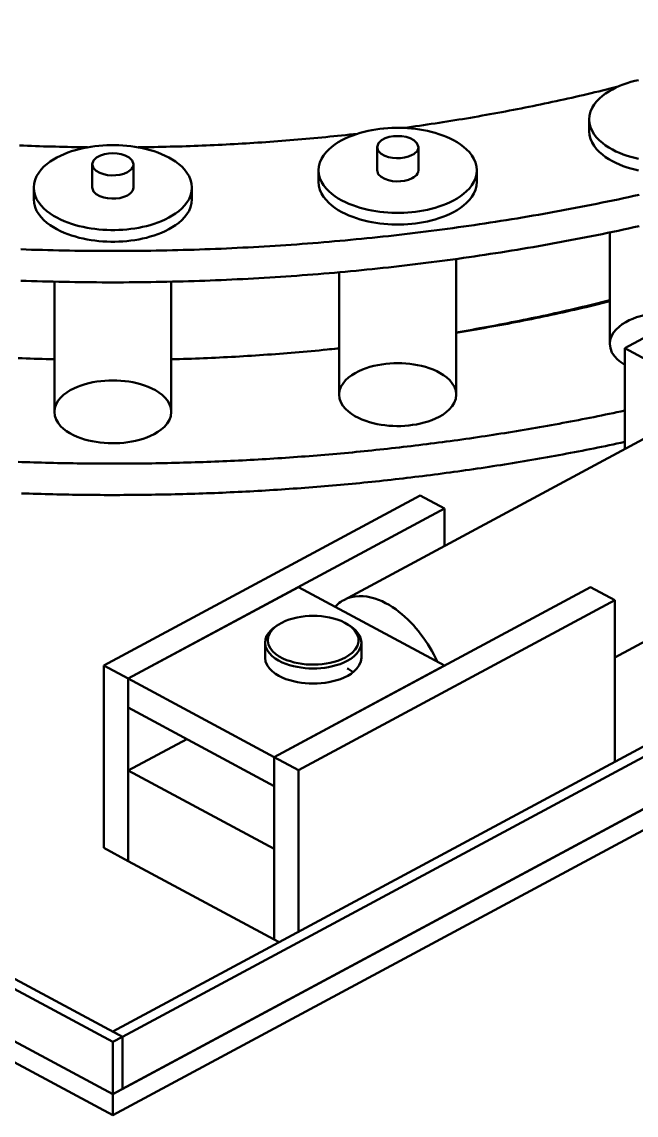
# Model space of a CAD drawing. Header units: millimetres. Extents: x 0 to 841, y 0 to 594.
# Drawn here: x 556.22 to 574.96, y 141.08 to 174.4 of the extents above; entities that cross this region are included whole.
import ezdxf

# ---------------------------------------------------------------- set-up
doc = ezdxf.new("R2010")
doc.units = ezdxf.units.MM
doc.layers.add('VIS', color=7, linetype='CONTINUOUS', lineweight=50)

msp = doc.modelspace()

# ---------------------------------------------------------------- linework, layer by layer
at = {"layer": 'VIS'}
for points in [[(483.297, 184.275), (559.297, 143.471)], [(483, 184.116), (559, 143.312)], [(559, 143.631), (634.406, 184.116)], [(559.297, 143.471), (634.703, 183.957)], [(483, 182.522), (559, 141.718)], [(483, 182.522), (559, 141.718)], [(559, 141.718), (635, 182.522)], [(559.297, 141.878), (634.703, 182.363)], [(483, 181.885), (559, 141.081)], [(559, 141.081), (635, 181.885)], [(575.035, 172.629), (574.917, 172.601), (574.8, 172.569), (574.683, 172.534), (574.568, 172.493), (574.455, 172.449), (574.344, 172.399), (574.236, 172.344), (574.13, 172.284), (574.028, 172.218), (573.931, 172.145), (573.839, 172.065), (573.755, 171.977), (573.68, 171.881), (573.617, 171.777), (573.568, 171.666), (573.538, 171.548), (573.527, 171.427)], [(567.872, 171.169), (567.992, 171.186), (568.112, 171.202), (568.232, 171.219), (568.352, 171.236), (568.471, 171.254), (568.591, 171.271), (568.711, 171.289), (568.831, 171.307), (568.95, 171.326), (569.07, 171.344), (569.19, 171.363), (569.309, 171.382), (569.429, 171.401), (569.549, 171.421), (569.668, 171.44), (569.787, 171.46), (569.907, 171.481), (570.026, 171.501), (570.146, 171.522), (570.265, 171.543), (570.384, 171.564), (570.503, 171.585), (570.623, 171.607), (570.742, 171.629), (570.861, 171.651), (570.98, 171.673), (571.099, 171.696), (571.218, 171.718), (571.337, 171.742), (571.455, 171.765), (571.574, 171.788), (571.693, 171.812), (571.812, 171.836), (571.93, 171.861), (572.049, 171.885), (572.167, 171.91), (572.286, 171.935), (572.404, 171.96), (572.523, 171.986), (572.641, 172.012), (572.759, 172.038), (572.878, 172.064), (572.996, 172.091), (573.114, 172.117), (573.232, 172.144), (573.35, 172.172), (573.468, 172.199), (573.586, 172.227), (573.704, 172.255), (573.821, 172.283), (573.939, 172.312), (574.057, 172.341), (574.174, 172.37), (574.292, 172.399), (574.409, 172.429)], [(567.872, 171.169), (567.992, 171.186), (568.112, 171.202), (568.232, 171.219), (568.352, 171.236), (568.471, 171.254), (568.591, 171.271), (568.711, 171.289), (568.831, 171.307), (568.95, 171.326), (569.07, 171.344), (569.19, 171.363), (569.309, 171.382), (569.429, 171.401), (569.549, 171.421), (569.668, 171.44), (569.787, 171.46), (569.907, 171.481), (570.026, 171.501), (570.146, 171.522), (570.265, 171.543), (570.384, 171.564), (570.503, 171.585), (570.623, 171.607), (570.742, 171.629), (570.861, 171.651), (570.98, 171.673), (571.099, 171.696), (571.218, 171.718), (571.337, 171.742), (571.455, 171.765), (571.574, 171.788), (571.693, 171.812), (571.812, 171.836), (571.93, 171.861), (572.049, 171.885), (572.167, 171.91), (572.286, 171.935), (572.404, 171.96), (572.523, 171.986), (572.641, 172.012), (572.759, 172.038), (572.878, 172.064), (572.996, 172.091), (573.114, 172.117), (573.232, 172.144), (573.35, 172.172), (573.468, 172.199), (573.586, 172.227), (573.704, 172.255), (573.821, 172.283), (573.939, 172.312), (574.057, 172.341), (574.174, 172.37), (574.292, 172.399), (574.409, 172.429)], [(573.527, 171.427), (573.538, 171.306), (573.568, 171.189), (573.617, 171.077), (573.68, 170.973), (573.755, 170.877), (573.839, 170.79), (573.931, 170.71), (574.028, 170.637), (574.13, 170.57), (574.236, 170.51), (574.345, 170.455), (574.456, 170.406), (574.569, 170.361), (574.684, 170.321), (574.8, 170.285), (574.918, 170.253), (575.036, 170.226)], [(573.527, 171.427), (573.527, 171.073)], [(559.772, 170.579), (559.894, 170.581), (560.016, 170.583), (560.138, 170.585), (560.259, 170.587), (560.381, 170.589), (560.503, 170.592), (560.625, 170.595), (560.747, 170.598), (560.869, 170.601), (560.991, 170.604), (561.113, 170.608), (561.235, 170.612), (561.357, 170.616), (561.478, 170.621), (561.6, 170.625), (561.722, 170.63), (561.844, 170.635), (561.966, 170.64), (562.088, 170.646), (562.209, 170.652), (562.331, 170.658), (562.453, 170.664), (562.575, 170.67), (562.697, 170.677), (562.818, 170.684), (562.94, 170.691), (563.062, 170.698), (563.183, 170.705), (563.305, 170.713), (563.427, 170.721), (563.548, 170.729), (563.67, 170.738), (563.792, 170.746), (563.913, 170.755), (564.035, 170.764), (564.157, 170.774), (564.278, 170.783), (564.4, 170.793), (564.521, 170.803), (564.643, 170.813), (564.764, 170.824), (564.886, 170.834), (565.007, 170.845), (565.129, 170.856), (565.25, 170.868), (565.371, 170.879), (565.493, 170.891), (565.614, 170.903), (565.736, 170.915), (565.857, 170.928), (565.978, 170.94), (566.099, 170.953), (566.221, 170.967), (566.342, 170.98), (566.463, 170.994)], [(559.772, 170.579), (559.894, 170.581), (560.016, 170.583), (560.138, 170.585), (560.259, 170.587), (560.381, 170.589), (560.503, 170.592), (560.625, 170.595), (560.747, 170.598), (560.869, 170.601), (560.991, 170.604), (561.113, 170.608), (561.235, 170.612), (561.357, 170.616), (561.478, 170.621), (561.6, 170.625), (561.722, 170.63), (561.844, 170.635), (561.966, 170.64), (562.088, 170.646), (562.209, 170.652), (562.331, 170.658), (562.453, 170.664), (562.575, 170.67), (562.697, 170.677), (562.818, 170.684), (562.94, 170.691), (563.062, 170.698), (563.183, 170.705), (563.305, 170.713), (563.427, 170.721), (563.548, 170.729), (563.67, 170.738), (563.792, 170.746), (563.913, 170.755), (564.035, 170.764), (564.157, 170.774), (564.278, 170.783), (564.4, 170.793), (564.521, 170.803), (564.643, 170.813), (564.764, 170.824), (564.886, 170.834), (565.007, 170.845), (565.129, 170.856), (565.25, 170.868), (565.371, 170.879), (565.493, 170.891), (565.614, 170.903), (565.736, 170.915), (565.857, 170.928), (565.978, 170.94), (566.099, 170.953), (566.221, 170.967), (566.342, 170.98), (566.463, 170.994)], [(570.103, 169.877), (570.092, 169.998), (570.061, 170.115), (570.013, 170.227), (569.95, 170.331), (569.875, 170.427), (569.79, 170.514), (569.699, 170.594), (569.602, 170.667), (569.5, 170.734), (569.394, 170.794), (569.285, 170.849), (569.174, 170.898), (569.061, 170.943), (568.946, 170.983), (568.83, 171.019), (568.713, 171.051), (568.594, 171.078), (568.475, 171.102), (568.355, 171.123), (568.235, 171.139), (568.114, 171.153), (567.992, 171.163), (567.871, 171.169), (567.749, 171.173), (567.628, 171.173), (567.506, 171.169), (567.385, 171.163), (567.263, 171.153), (567.142, 171.139), (567.022, 171.123), (566.902, 171.102), (566.783, 171.078), (566.664, 171.051), (566.547, 171.019), (566.431, 170.983), (566.316, 170.943), (566.203, 170.898), (566.091, 170.849), (565.983, 170.794), (565.877, 170.734), (565.775, 170.667), (565.678, 170.594), (565.586, 170.514), (565.502, 170.427), (565.427, 170.331), (565.364, 170.227), (565.316, 170.115), (565.285, 169.998), (565.274, 169.877)], [(573.527, 171.073), (573.538, 170.952), (573.568, 170.834), (573.617, 170.723), (573.68, 170.619), (573.755, 170.523), (573.839, 170.435), (573.931, 170.355), (574.028, 170.282), (574.13, 170.216), (574.236, 170.156), (574.345, 170.101), (574.456, 170.051), (574.569, 170.007), (574.684, 169.967), (574.8, 169.931), (574.918, 169.899), (575.036, 169.871)], [(556.156, 170.635), (556.278, 170.63), (556.4, 170.625), (556.522, 170.621), (556.643, 170.616), (556.765, 170.612), (556.887, 170.608), (557.009, 170.604), (557.131, 170.601), (557.253, 170.598), (557.375, 170.595), (557.497, 170.592), (557.619, 170.589), (557.741, 170.587), (557.862, 170.585), (557.984, 170.583), (558.106, 170.581), (558.228, 170.579)], [(556.156, 170.635), (556.278, 170.63), (556.4, 170.625), (556.522, 170.621), (556.643, 170.616), (556.765, 170.612), (556.887, 170.608), (557.009, 170.604), (557.131, 170.601), (557.253, 170.598), (557.375, 170.595), (557.497, 170.592), (557.619, 170.589), (557.741, 170.587), (557.862, 170.585), (557.984, 170.583), (558.106, 170.581), (558.228, 170.579)], [(561.414, 169.351), (561.404, 169.472), (561.373, 169.59), (561.324, 169.701), (561.261, 169.805), (561.186, 169.901), (561.102, 169.989), (561.01, 170.069), (560.913, 170.142), (560.811, 170.208), (560.706, 170.268), (560.597, 170.323), (560.486, 170.373), (560.373, 170.417), (560.258, 170.457), (560.142, 170.493), (560.024, 170.525), (559.906, 170.553), (559.786, 170.577), (559.667, 170.597), (559.546, 170.614), (559.425, 170.627), (559.304, 170.637), (559.182, 170.644), (559.061, 170.647), (558.939, 170.647), (558.818, 170.644), (558.696, 170.637), (558.575, 170.627), (558.454, 170.614), (558.333, 170.597), (558.214, 170.577), (558.094, 170.553), (557.976, 170.525), (557.858, 170.493), (557.742, 170.457), (557.627, 170.417), (557.514, 170.373), (557.403, 170.323), (557.294, 170.268), (557.189, 170.208), (557.087, 170.142), (556.99, 170.069), (556.898, 169.989), (556.814, 169.901), (556.739, 169.805), (556.676, 169.701), (556.627, 169.59), (556.596, 169.472), (556.586, 169.351)], [(568.318, 170.585), (568.277, 170.706), (568.183, 170.794), (568.069, 170.855), (567.945, 170.894), (567.818, 170.916), (567.688, 170.923), (567.559, 170.916), (567.432, 170.894), (567.308, 170.855), (567.194, 170.794), (567.1, 170.706), (567.059, 170.585)], [(559.63, 170.06), (559.588, 170.18), (559.495, 170.269), (559.38, 170.329), (559.257, 170.368), (559.129, 170.391), (559, 170.398), (558.871, 170.391), (558.743, 170.368), (558.62, 170.329), (558.505, 170.269), (558.412, 170.18), (558.37, 170.06)], [(567.059, 170.585), (567.097, 170.469), (567.184, 170.383), (567.292, 170.322), (567.409, 170.282), (567.53, 170.258), (567.654, 170.248), (567.778, 170.251), (567.9, 170.267), (568.02, 170.298), (568.134, 170.346)], [(567.059, 170.585), (567.059, 169.877)], [(568.134, 170.346), (568.179, 170.373), (568.221, 170.405), (568.259, 170.442), (568.29, 170.485), (568.311, 170.533), (568.318, 170.585)], [(568.318, 170.585), (568.318, 169.877)], [(558.37, 170.06), (558.408, 169.944), (558.496, 169.857), (558.604, 169.797), (558.721, 169.757), (558.842, 169.732), (558.965, 169.722), (559.089, 169.725), (559.212, 169.741), (559.332, 169.772), (559.445, 169.821)], [(558.37, 170.06), (558.37, 169.351)], [(559.445, 169.821), (559.491, 169.848), (559.533, 169.879), (559.57, 169.916), (559.601, 169.959), (559.622, 170.008), (559.63, 170.06)], [(559.63, 170.06), (559.63, 169.351)], [(565.274, 169.877), (565.285, 169.756), (565.316, 169.638), (565.364, 169.527), (565.427, 169.423), (565.502, 169.327), (565.587, 169.239), (565.678, 169.159), (565.776, 169.086), (565.877, 169.02), (565.983, 168.959), (566.092, 168.905), (566.203, 168.855), (566.316, 168.81), (566.431, 168.77), (566.547, 168.735), (566.665, 168.703), (566.783, 168.675), (566.903, 168.651), (567.023, 168.631), (567.143, 168.614), (567.264, 168.601), (567.385, 168.591), (567.507, 168.584), (567.629, 168.581), (567.75, 168.581), (567.872, 168.584), (567.993, 168.591), (568.115, 168.601), (568.236, 168.614), (568.356, 168.631), (568.476, 168.652), (568.595, 168.676), (568.714, 168.703), (568.831, 168.735), (568.948, 168.771), (569.063, 168.811), (569.176, 168.856), (569.287, 168.906), (569.395, 168.96)], [(565.274, 169.877), (565.274, 169.523)], [(567.059, 169.877), (567.097, 169.761), (567.184, 169.674), (567.292, 169.614), (567.409, 169.574), (567.53, 169.55), (567.654, 169.539), (567.778, 169.542), (567.9, 169.558), (568.02, 169.589), (568.134, 169.638)], [(568.134, 169.638), (568.179, 169.665), (568.221, 169.697), (568.259, 169.734), (568.29, 169.776), (568.311, 169.825), (568.318, 169.877)], [(569.395, 168.96), (569.501, 169.021), (569.603, 169.087), (569.7, 169.16), (569.791, 169.24), (569.875, 169.328), (569.95, 169.423), (570.013, 169.527), (570.061, 169.639), (570.092, 169.756), (570.103, 169.877)], [(570.103, 169.877), (570.103, 169.523)], [(556.586, 169.351), (556.596, 169.23), (556.627, 169.113), (556.676, 169.001), (556.739, 168.897), (556.814, 168.801), (556.898, 168.714), (556.99, 168.634), (557.087, 168.561), (557.189, 168.494), (557.295, 168.434), (557.403, 168.379), (557.515, 168.33), (557.628, 168.285), (557.743, 168.245), (557.859, 168.209), (557.976, 168.177), (558.095, 168.15), (558.214, 168.126), (558.334, 168.105), (558.455, 168.089), (558.576, 168.075), (558.697, 168.065), (558.818, 168.059), (558.94, 168.056), (559.062, 168.056), (559.183, 168.059), (559.305, 168.065), (559.426, 168.075), (559.547, 168.089), (559.668, 168.106), (559.788, 168.126), (559.907, 168.15), (560.025, 168.178), (560.143, 168.21), (560.259, 168.245), (560.374, 168.286), (560.487, 168.33), (560.598, 168.38), (560.707, 168.435)], [(556.586, 169.351), (556.586, 168.997)], [(558.37, 169.351), (558.408, 169.235), (558.496, 169.149), (558.604, 169.088), (558.721, 169.048), (558.842, 169.024), (558.965, 169.014), (559.089, 169.017), (559.212, 169.033), (559.332, 169.064), (559.445, 169.112)], [(559.445, 169.112), (559.491, 169.139), (559.533, 169.171), (559.57, 169.208), (559.601, 169.251), (559.622, 169.299), (559.63, 169.351)], [(560.707, 168.435), (560.812, 168.495), (560.914, 168.561), (561.011, 168.634), (561.103, 168.714), (561.187, 168.802), (561.262, 168.898), (561.325, 169.002), (561.373, 169.113), (561.404, 169.23), (561.414, 169.351)], [(561.414, 169.351), (561.414, 168.997)], [(565.274, 169.523), (565.285, 169.402), (565.316, 169.284), (565.364, 169.172), (565.427, 169.069), (565.502, 168.973), (565.587, 168.885), (565.678, 168.805), (565.776, 168.732), (565.877, 168.666), (565.983, 168.605), (566.092, 168.55), (566.203, 168.501), (566.316, 168.456), (566.431, 168.416), (566.547, 168.38), (566.665, 168.349), (566.783, 168.321), (566.903, 168.297), (567.023, 168.277), (567.143, 168.26), (567.264, 168.247), (567.385, 168.237), (567.507, 168.23), (567.629, 168.227), (567.75, 168.227), (567.872, 168.23), (567.993, 168.237), (568.115, 168.247), (568.236, 168.26), (568.356, 168.277), (568.476, 168.297), (568.595, 168.321), (568.714, 168.349), (568.831, 168.381), (568.948, 168.417), (569.063, 168.457), (569.176, 168.502), (569.287, 168.551), (569.395, 168.606)], [(569.395, 168.606), (569.501, 168.666), (569.603, 168.733), (569.7, 168.806), (569.791, 168.886), (569.875, 168.974), (569.95, 169.069), (570.013, 169.173), (570.061, 169.284), (570.092, 169.402), (570.103, 169.523)], [(556.194, 167.47), (556.359, 167.464), (556.524, 167.458), (556.689, 167.453), (556.854, 167.449), (557.019, 167.444), (557.184, 167.44), (557.349, 167.437), (557.514, 167.433), (557.68, 167.43), (557.845, 167.428), (558.01, 167.425), (558.175, 167.423), (558.34, 167.422), (558.505, 167.421), (558.67, 167.42), (558.835, 167.419), (559, 167.419), (559.165, 167.419), (559.33, 167.42), (559.495, 167.421), (559.66, 167.422), (559.826, 167.423), (559.991, 167.425), (560.156, 167.428), (560.321, 167.43), (560.486, 167.433), (560.651, 167.437), (560.816, 167.44), (560.981, 167.444), (561.146, 167.449), (561.311, 167.453), (561.476, 167.458), (561.641, 167.464), (561.806, 167.47), (561.971, 167.476), (562.136, 167.482), (562.301, 167.489), (562.466, 167.496), (562.631, 167.504), (562.795, 167.511), (562.96, 167.52), (563.125, 167.528), (563.29, 167.537), (563.455, 167.546), (563.62, 167.556), (563.784, 167.566), (563.949, 167.576), (564.114, 167.587), (564.279, 167.598), (564.443, 167.609), (564.608, 167.621), (564.773, 167.633), (564.937, 167.646), (565.102, 167.658), (565.266, 167.672), (565.431, 167.685), (565.595, 167.699), (565.76, 167.713), (565.924, 167.728), (566.089, 167.743), (566.253, 167.758), (566.417, 167.774), (566.582, 167.79), (566.746, 167.806), (566.91, 167.823), (567.074, 167.84), (567.239, 167.857), (567.403, 167.875), (567.567, 167.893), (567.731, 167.912), (567.895, 167.931), (568.059, 167.95), (568.223, 167.97), (568.387, 167.99), (568.55, 168.01), (568.714, 168.031), (568.878, 168.052), (569.042, 168.073), (569.205, 168.095), (569.369, 168.117), (569.532, 168.14), (569.696, 168.163), (569.859, 168.186), (570.023, 168.21), (570.186, 168.234), (570.349, 168.258), (570.512, 168.283), (570.676, 168.308), (570.839, 168.334), (571.002, 168.36), (571.165, 168.386), (571.328, 168.413), (571.49, 168.44), (571.653, 168.467), (571.816, 168.495), (571.979, 168.523), (572.141, 168.552), (572.304, 168.581), (572.466, 168.61), (572.629, 168.64), (572.791, 168.67), (572.953, 168.7), (573.115, 168.731), (573.277, 168.763), (573.439, 168.794), (573.601, 168.826), (573.763, 168.859), (573.925, 168.892), (574.087, 168.925), (574.248, 168.958), (574.41, 168.992), (574.571, 169.027), (574.733, 169.062), (574.894, 169.097), (575.055, 169.132)], [(556.586, 168.997), (556.596, 168.876), (556.627, 168.758), (556.676, 168.647), (556.739, 168.543), (556.814, 168.447), (556.898, 168.359), (556.99, 168.279), (557.087, 168.206), (557.189, 168.14), (557.295, 168.08), (557.403, 168.025), (557.515, 167.975), (557.628, 167.931), (557.743, 167.891), (557.859, 167.855), (557.976, 167.823), (558.095, 167.795), (558.214, 167.771), (558.334, 167.751), (558.455, 167.734), (558.576, 167.721), (558.697, 167.711), (558.818, 167.705), (558.94, 167.701), (559.062, 167.701), (559.183, 167.705), (559.305, 167.711), (559.426, 167.721), (559.547, 167.735), (559.668, 167.751), (559.788, 167.772), (559.907, 167.796), (560.025, 167.824), (560.143, 167.855), (560.259, 167.891), (560.374, 167.931), (560.487, 167.976), (560.598, 168.026), (560.707, 168.081)], [(560.707, 168.081), (560.812, 168.141), (560.914, 168.207), (561.011, 168.28), (561.103, 168.36), (561.187, 168.448), (561.262, 168.544), (561.325, 168.647), (561.373, 168.759), (561.404, 168.876), (561.414, 168.997)], [(556.194, 166.513), (556.359, 166.507), (556.524, 166.502), (556.689, 166.497), (556.854, 166.492), (557.019, 166.488), (557.184, 166.484), (557.349, 166.48), (557.514, 166.477), (557.68, 166.474), (557.845, 166.471), (558.01, 166.469), (558.175, 166.467), (558.34, 166.466), (558.505, 166.464), (558.67, 166.463), (558.835, 166.463), (559, 166.463), (559.165, 166.463), (559.33, 166.463), (559.495, 166.464), (559.66, 166.466), (559.826, 166.467), (559.991, 166.469), (560.156, 166.471), (560.321, 166.474), (560.486, 166.477), (560.651, 166.48), (560.816, 166.484), (560.981, 166.488), (561.146, 166.492), (561.311, 166.497), (561.476, 166.502), (561.641, 166.507), (561.806, 166.513), (561.971, 166.519), (562.136, 166.526), (562.301, 166.533), (562.466, 166.54), (562.631, 166.547), (562.795, 166.555), (562.96, 166.563), (563.125, 166.572), (563.29, 166.581), (563.455, 166.59), (563.62, 166.6), (563.784, 166.61), (563.949, 166.62), (564.114, 166.631), (564.279, 166.642), (564.443, 166.653), (564.608, 166.665), (564.773, 166.677), (564.937, 166.689), (565.102, 166.702), (565.266, 166.715), (565.431, 166.729), (565.595, 166.743), (565.76, 166.757), (565.924, 166.771), (566.089, 166.786), (566.253, 166.802), (566.417, 166.817), (566.582, 166.833), (566.746, 166.85), (566.91, 166.866), (567.074, 166.884), (567.239, 166.901), (567.403, 166.919), (567.567, 166.937), (567.731, 166.956), (567.895, 166.974), (568.059, 166.994), (568.223, 167.013), (568.387, 167.033), (568.55, 167.054), (568.714, 167.074), (568.878, 167.096), (569.042, 167.117), (569.205, 167.139), (569.369, 167.161), (569.532, 167.184), (569.696, 167.207), (569.859, 167.23), (570.023, 167.254), (570.186, 167.278), (570.349, 167.302), (570.512, 167.327), (570.676, 167.352), (570.839, 167.377), (571.002, 167.403), (571.165, 167.43), (571.328, 167.456), (571.49, 167.483), (571.653, 167.511), (571.816, 167.539), (571.979, 167.567), (572.141, 167.595), (572.304, 167.624), (572.466, 167.654), (572.629, 167.683), (572.791, 167.714), (572.953, 167.744), (573.115, 167.775), (573.277, 167.806), (573.439, 167.838), (573.601, 167.87), (573.763, 167.902), (573.925, 167.935), (574.087, 167.968), (574.248, 168.002), (574.41, 168.036), (574.571, 168.07), (574.733, 168.105), (574.894, 168.14), (575.055, 168.176)], [(574.157, 167.983), (574.157, 164.591)], [(574.612, 164.454), (579.867, 167.275)], [(569.473, 167.175), (569.473, 163.041)], [(565.904, 166.77), (565.904, 163.041)], [(557.216, 166.483), (557.216, 162.515)], [(560.784, 166.483), (560.784, 162.515)], [(569.473, 164.938), (569.594, 164.958), (569.715, 164.978), (569.836, 164.999), (569.957, 165.02), (570.078, 165.041), (570.198, 165.063), (570.319, 165.085), (570.44, 165.107), (570.561, 165.129), (570.681, 165.151), (570.802, 165.174), (570.923, 165.197), (571.043, 165.221), (571.164, 165.244), (571.284, 165.268), (571.404, 165.292), (571.525, 165.316), (571.645, 165.341), (571.765, 165.366), (571.885, 165.391), (572.005, 165.416), (572.125, 165.442), (572.245, 165.467), (572.365, 165.494), (572.485, 165.52), (572.605, 165.547), (572.725, 165.574), (572.844, 165.601), (572.964, 165.628), (573.084, 165.656), (573.203, 165.684), (573.323, 165.712), (573.442, 165.741), (573.561, 165.769), (573.681, 165.798), (573.8, 165.828), (573.919, 165.857), (574.038, 165.887), (574.157, 165.917)], [(569.473, 164.926), (569.594, 164.946), (569.715, 164.966), (569.836, 164.987), (569.957, 165.007), (570.077, 165.028), (570.198, 165.049), (570.319, 165.07), (570.44, 165.092), (570.56, 165.114), (570.681, 165.136), (570.802, 165.158), (570.922, 165.18), (571.043, 165.203), (571.163, 165.226), (571.283, 165.249), (571.404, 165.273), (571.524, 165.297), (571.644, 165.321), (571.765, 165.345), (571.885, 165.369), (572.005, 165.394), (572.125, 165.419), (572.245, 165.444), (572.365, 165.47), (572.485, 165.496), (572.605, 165.522), (572.724, 165.548), (572.844, 165.575), (572.964, 165.601), (573.083, 165.628), (573.203, 165.656), (573.322, 165.683), (573.442, 165.711), (573.561, 165.739), (573.68, 165.768), (573.8, 165.796), (573.919, 165.825), (574.038, 165.854), (574.157, 165.884)], [(574.157, 164.591), (574.171, 164.712), (574.212, 164.827), (574.274, 164.932), (574.352, 165.027), (574.441, 165.11), (574.539, 165.183), (574.642, 165.248), (574.751, 165.305), (574.862, 165.354), (574.977, 165.397), (575.093, 165.434), (575.211, 165.465), (575.331, 165.491), (575.451, 165.512), (575.572, 165.528), (575.694, 165.54), (575.816, 165.547), (575.938, 165.549), (576.061, 165.547), (576.183, 165.54), (576.304, 165.529), (576.425, 165.513), (576.546, 165.492)], [(560.784, 164.117), (560.906, 164.12), (561.029, 164.124), (561.151, 164.127), (561.273, 164.131), (561.395, 164.136), (561.517, 164.14), (561.639, 164.145), (561.761, 164.15), (561.883, 164.155), (562.005, 164.16), (562.127, 164.166), (562.25, 164.172), (562.372, 164.178), (562.494, 164.184), (562.616, 164.19), (562.738, 164.197), (562.86, 164.204), (562.982, 164.211), (563.104, 164.219), (563.226, 164.226), (563.347, 164.234), (563.469, 164.242), (563.591, 164.25), (563.713, 164.259), (563.835, 164.268), (563.957, 164.277), (564.079, 164.286), (564.201, 164.295), (564.322, 164.305), (564.444, 164.315), (564.566, 164.325), (564.688, 164.335), (564.809, 164.346), (564.931, 164.356), (565.053, 164.367), (565.175, 164.379), (565.296, 164.39), (565.418, 164.402), (565.539, 164.414), (565.661, 164.426), (565.783, 164.438), (565.904, 164.451)], [(565.463, 164.406), (565.537, 164.413), (565.61, 164.421), (565.684, 164.428), (565.757, 164.436), (565.831, 164.444), (565.904, 164.452)], [(574.612, 163.952), (574.498, 164.028), (574.393, 164.115), (574.3, 164.215), (574.225, 164.329), (574.175, 164.456), (574.157, 164.591)], [(574.612, 161.38), (574.612, 164.454)], [(574.612, 164.454), (581.885, 160.549)], [(556.117, 164.155), (556.239, 164.15), (556.361, 164.145), (556.483, 164.14), (556.605, 164.136), (556.727, 164.131), (556.849, 164.127), (556.971, 164.124), (557.094, 164.12), (557.216, 164.117)], [(565.904, 163.041), (565.918, 163.162), (565.959, 163.277), (566.021, 163.382), (566.099, 163.477), (566.189, 163.56), (566.287, 163.634), (566.391, 163.698), (566.499, 163.755), (566.611, 163.804), (566.726, 163.847), (566.842, 163.884), (566.961, 163.915), (567.08, 163.941), (567.201, 163.962), (567.322, 163.978), (567.444, 163.99), (567.566, 163.996), (567.688, 163.999), (567.811, 163.996), (567.933, 163.99), (568.055, 163.978), (568.176, 163.962), (568.297, 163.941), (568.416, 163.915), (568.535, 163.884), (568.651, 163.847), (568.766, 163.804), (568.878, 163.755), (568.986, 163.698), (569.09, 163.634), (569.188, 163.56), (569.277, 163.477), (569.355, 163.382), (569.418, 163.277), (569.458, 163.162), (569.473, 163.041)], [(557.216, 162.515), (557.23, 162.636), (557.271, 162.752), (557.333, 162.857), (557.411, 162.951), (557.5, 163.034), (557.598, 163.108), (557.702, 163.173), (557.811, 163.229), (557.922, 163.279), (558.037, 163.322), (558.154, 163.359), (558.272, 163.39), (558.392, 163.416), (558.512, 163.437), (558.634, 163.453), (558.755, 163.464), (558.878, 163.471), (559, 163.473), (559.122, 163.471), (559.245, 163.464), (559.366, 163.453), (559.488, 163.437), (559.608, 163.416), (559.728, 163.39), (559.846, 163.359), (559.963, 163.322), (560.078, 163.279), (560.189, 163.229), (560.298, 163.173), (560.402, 163.108), (560.5, 163.034), (560.589, 162.951), (560.667, 162.857), (560.729, 162.752), (560.77, 162.636), (560.784, 162.515)], [(568.95, 162.363), (568.842, 162.31), (568.73, 162.263), (568.616, 162.222), (568.5, 162.188), (568.383, 162.158), (568.265, 162.134), (568.145, 162.115), (568.025, 162.1), (567.905, 162.09), (567.784, 162.084), (567.663, 162.083), (567.542, 162.086), (567.421, 162.094), (567.301, 162.106), (567.181, 162.122), (567.062, 162.144), (566.944, 162.17), (566.827, 162.202), (566.712, 162.239), (566.599, 162.282), (566.489, 162.332), (566.382, 162.388), (566.28, 162.453), (566.183, 162.526), (566.096, 162.609), (566.019, 162.703), (565.958, 162.807), (565.918, 162.921), (565.904, 163.041)], [(569.473, 163.041), (569.457, 162.914), (569.412, 162.794), (569.345, 162.685), (569.261, 162.588), (569.165, 162.503), (569.061, 162.428), (568.95, 162.363)], [(556.109, 160.991), (556.229, 160.986), (556.349, 160.982), (556.469, 160.978), (556.589, 160.974), (556.709, 160.971), (556.829, 160.967), (556.949, 160.964), (557.069, 160.961), (557.189, 160.958), (557.309, 160.956), (557.429, 160.953), (557.549, 160.951), (557.669, 160.949), (557.79, 160.947), (557.91, 160.945), (558.03, 160.943), (558.15, 160.942), (558.27, 160.941), (558.39, 160.94), (558.51, 160.939), (558.63, 160.938), (558.75, 160.938), (558.87, 160.937), (558.991, 160.937), (559.111, 160.937), (559.231, 160.938), (559.351, 160.938), (559.471, 160.939), (559.591, 160.939), (559.711, 160.94), (559.831, 160.942), (559.951, 160.943), (560.071, 160.945), (560.192, 160.946), (560.312, 160.948), (560.432, 160.95), (560.552, 160.953), (560.672, 160.955), (560.792, 160.958), (560.912, 160.961), (561.032, 160.964), (561.152, 160.967), (561.272, 160.97), (561.392, 160.974), (561.512, 160.978), (561.632, 160.982), (561.752, 160.986), (561.872, 160.99), (561.992, 160.995), (562.112, 160.999), (562.232, 161.004), (562.352, 161.009), (562.472, 161.014), (562.592, 161.02), (562.712, 161.026), (562.832, 161.031), (562.952, 161.037), (563.072, 161.044), (563.192, 161.05), (563.312, 161.056), (563.432, 161.063), (563.552, 161.07), (563.672, 161.077), (563.792, 161.085), (563.912, 161.092), (564.031, 161.1), (564.151, 161.108), (564.271, 161.116), (564.391, 161.124), (564.511, 161.132), (564.631, 161.141), (564.75, 161.15), (564.87, 161.159), (564.99, 161.168), (565.11, 161.177), (565.229, 161.187), (565.349, 161.196), (565.469, 161.206), (565.588, 161.217), (565.708, 161.227), (565.828, 161.237), (565.947, 161.248), (566.067, 161.259), (566.187, 161.27), (566.306, 161.281), (566.426, 161.293), (566.545, 161.304), (566.665, 161.316), (566.784, 161.328), (566.904, 161.34), (567.023, 161.353), (567.143, 161.365), (567.262, 161.378), (567.382, 161.391), (567.501, 161.404), (567.62, 161.417), (567.74, 161.431), (567.859, 161.445), (567.978, 161.459), (568.097, 161.473), (568.217, 161.487), (568.336, 161.502), (568.455, 161.516), (568.574, 161.531), (568.694, 161.546), (568.813, 161.562), (568.932, 161.577), (569.051, 161.593), (569.17, 161.609), (569.289, 161.625), (569.408, 161.641), (569.527, 161.657), (569.646, 161.674), (569.765, 161.691), (569.884, 161.708), (570.003, 161.725), (570.121, 161.742), (570.24, 161.76), (570.359, 161.778), (570.478, 161.796), (570.596, 161.814), (570.715, 161.833), (570.834, 161.851), (570.952, 161.87), (571.071, 161.889), (571.189, 161.908), (571.308, 161.928), (571.427, 161.947), (571.545, 161.967), (571.663, 161.987), (571.782, 162.007), (571.9, 162.028), (572.018, 162.048), (572.137, 162.069), (572.255, 162.09), (572.373, 162.111), (572.491, 162.133), (572.61, 162.154), (572.728, 162.176), (572.846, 162.198), (572.964, 162.221), (573.082, 162.243), (573.2, 162.266), (573.318, 162.288), (573.435, 162.312), (573.553, 162.335), (573.671, 162.358), (573.789, 162.382), (573.907, 162.406), (574.024, 162.43), (574.142, 162.454), (574.259, 162.479), (574.377, 162.504), (574.494, 162.528), (574.612, 162.554)], [(560.262, 161.838), (560.153, 161.784), (560.042, 161.737), (559.928, 161.697), (559.812, 161.662), (559.695, 161.633), (559.576, 161.608), (559.457, 161.589), (559.337, 161.574), (559.216, 161.564), (559.095, 161.559), (558.974, 161.557), (558.853, 161.56), (558.733, 161.568), (558.612, 161.58), (558.493, 161.597), (558.374, 161.618), (558.255, 161.645), (558.139, 161.676), (558.024, 161.713), (557.911, 161.756), (557.8, 161.806), (557.693, 161.863), (557.591, 161.927), (557.495, 162), (557.407, 162.083), (557.331, 162.177), (557.27, 162.281), (557.23, 162.395), (557.216, 162.515)], [(560.784, 162.515), (560.769, 162.388), (560.724, 162.268), (560.657, 162.159), (560.573, 162.062), (560.477, 161.977), (560.372, 161.903), (560.262, 161.838)], [(566.048, 156.781), (575.993, 162.121)], [(556.211, 160.031), (556.331, 160.026), (556.451, 160.022), (556.571, 160.019), (556.692, 160.015), (556.812, 160.012), (556.932, 160.008), (557.052, 160.005), (557.172, 160.002), (557.293, 160), (557.413, 159.997), (557.533, 159.995), (557.653, 159.993), (557.773, 159.991), (557.894, 159.989), (558.014, 159.987), (558.134, 159.986), (558.254, 159.984), (558.374, 159.983), (558.495, 159.983), (558.615, 159.982), (558.735, 159.981), (558.855, 159.981), (558.975, 159.981), (559.096, 159.981), (559.216, 159.981), (559.336, 159.982), (559.456, 159.982), (559.577, 159.983), (559.697, 159.984), (559.817, 159.985), (559.937, 159.987), (560.057, 159.988), (560.178, 159.99), (560.298, 159.992), (560.418, 159.994), (560.538, 159.996), (560.658, 159.999), (560.779, 160.001), (560.899, 160.004), (561.019, 160.007), (561.139, 160.01), (561.259, 160.014), (561.38, 160.017), (561.5, 160.021), (561.62, 160.025), (561.74, 160.029), (561.86, 160.033), (561.98, 160.038), (562.1, 160.042), (562.221, 160.047), (562.341, 160.052), (562.461, 160.058), (562.581, 160.063), (562.701, 160.069), (562.821, 160.074), (562.941, 160.08), (563.061, 160.087), (563.181, 160.093), (563.301, 160.1), (563.421, 160.106), (563.541, 160.113), (563.661, 160.12), (563.781, 160.128), (563.901, 160.135), (564.021, 160.143), (564.141, 160.151), (564.261, 160.159), (564.381, 160.167), (564.501, 160.175), (564.621, 160.184), (564.741, 160.193), (564.861, 160.202), (564.981, 160.211), (565.1, 160.22), (565.22, 160.23), (565.34, 160.239), (565.46, 160.249), (565.58, 160.259), (565.7, 160.27), (565.819, 160.28), (565.939, 160.291), (566.059, 160.302), (566.178, 160.313), (566.298, 160.324), (566.418, 160.336), (566.537, 160.347), (566.657, 160.359), (566.777, 160.371), (566.896, 160.383), (567.016, 160.396), (567.135, 160.408), (567.255, 160.421), (567.375, 160.434), (567.494, 160.447), (567.614, 160.46), (567.733, 160.474), (567.852, 160.488), (567.972, 160.502), (568.091, 160.516), (568.211, 160.53), (568.33, 160.545), (568.449, 160.559), (568.569, 160.574), (568.688, 160.589), (568.807, 160.604), (568.926, 160.62), (569.045, 160.636), (569.165, 160.652), (569.284, 160.668), (569.403, 160.684), (569.522, 160.7), (569.641, 160.717), (569.76, 160.734), (569.879, 160.751), (569.998, 160.768), (570.117, 160.785), (570.236, 160.803), (570.355, 160.821), (570.474, 160.839), (570.593, 160.857), (570.711, 160.876), (570.83, 160.894), (570.949, 160.913), (571.068, 160.932), (571.186, 160.951), (571.305, 160.971), (571.423, 160.99), (571.542, 161.01), (571.661, 161.03), (571.779, 161.05), (571.898, 161.071), (572.016, 161.092), (572.134, 161.112), (572.253, 161.133), (572.371, 161.155), (572.489, 161.176), (572.608, 161.198), (572.726, 161.22), (572.844, 161.242), (572.962, 161.264), (573.08, 161.286), (573.198, 161.309), (573.316, 161.332), (573.434, 161.355), (573.552, 161.378), (573.67, 161.402), (573.788, 161.425), (573.906, 161.449), (574.024, 161.474), (574.141, 161.498), (574.259, 161.522), (574.377, 161.547), (574.494, 161.572), (574.612, 161.597)], [(558.729, 154.784), (568.377, 159.965)], [(569.12, 159.566), (568.377, 159.965)], [(559.471, 154.386), (569.12, 159.566)], [(569.12, 158.431), (569.12, 159.566)], [(574.315, 155.025), (578.575, 157.312)], [(559.471, 154.386), (564.667, 157.175)], [(563.924, 151.995), (573.573, 157.175)], [(569.12, 154.784), (564.667, 157.175)], [(574.315, 156.777), (573.573, 157.175)], [(564.667, 151.597), (574.315, 156.777)], [(566.048, 156.781), (565.999, 156.753), (565.952, 156.723), (565.907, 156.69), (565.864, 156.654), (565.823, 156.616), (565.784, 156.575)], [(568.893, 154.906), (568.841, 155.015), (568.786, 155.123), (568.728, 155.229), (568.667, 155.333), (568.604, 155.436), (568.538, 155.537), (568.469, 155.636), (568.397, 155.734), (568.323, 155.829), (568.246, 155.922), (568.166, 156.013), (568.083, 156.101), (567.998, 156.187), (567.91, 156.269), (567.819, 156.349), (567.725, 156.425), (567.628, 156.498), (567.529, 156.566), (567.426, 156.63), (567.321, 156.689), (567.212, 156.742), (567.101, 156.789), (566.987, 156.829), (566.871, 156.862), (566.752, 156.885), (566.632, 156.899), (566.511, 156.901), (566.391, 156.891), (566.272, 156.868), (566.157, 156.832), (566.048, 156.781)], [(574.315, 151.853), (574.315, 156.777)], [(566.181, 156.028), (566.073, 156.09), (565.961, 156.143), (565.845, 156.186), (565.726, 156.222), (565.605, 156.25), (565.483, 156.271), (565.36, 156.287), (565.236, 156.296), (565.112, 156.299), (564.988, 156.296), (564.864, 156.287), (564.741, 156.271), (564.619, 156.25), (564.498, 156.222), (564.379, 156.186), (564.263, 156.143), (564.15, 156.09), (564.043, 156.028)], [(563.978, 155.986), (563.893, 155.925), (563.815, 155.855), (563.746, 155.775), (563.691, 155.686), (563.655, 155.588), (563.642, 155.484)], [(564.043, 156.028), (563.944, 155.955), (563.856, 155.87), (563.785, 155.77), (563.739, 155.656), (563.727, 155.534), (563.751, 155.414), (563.807, 155.305), (563.884, 155.21), (563.976, 155.129), (564.078, 155.06), (564.186, 155.001), (564.299, 154.952), (564.415, 154.912), (564.533, 154.879), (564.653, 154.853), (564.774, 154.833), (564.897, 154.82), (565.019, 154.813), (565.142, 154.811), (565.265, 154.815), (565.387, 154.826), (565.509, 154.842), (565.63, 154.865), (565.749, 154.894), (565.866, 154.931), (565.981, 154.975), (566.092, 155.029)], [(564.043, 156.028), (563.978, 155.986)], [(564.012, 156.007), (564.006, 156.004), (564.001, 156), (563.995, 155.997), (563.989, 155.993), (563.984, 155.99), (563.978, 155.986)], [(566.092, 155.029), (566.202, 155.096), (566.303, 155.175), (566.391, 155.27), (566.458, 155.38), (566.494, 155.503), (566.49, 155.632), (566.447, 155.753), (566.375, 155.86), (566.284, 155.951), (566.181, 156.028)], [(566.181, 156.028), (566.245, 155.986)], [(566.245, 155.986), (566.24, 155.99), (566.234, 155.993), (566.229, 155.997), (566.223, 156), (566.217, 156.004), (566.212, 156.007)], [(566.581, 155.484), (566.569, 155.588), (566.532, 155.686), (566.477, 155.775), (566.409, 155.855), (566.331, 155.925), (566.245, 155.986)], [(563.642, 155.484), (563.659, 155.365), (563.706, 155.255), (563.775, 155.156), (563.86, 155.071), (563.955, 154.997), (564.058, 154.934), (564.165, 154.881), (564.277, 154.835), (564.391, 154.797), (564.507, 154.765), (564.624, 154.74), (564.743, 154.72), (564.863, 154.706), (564.983, 154.698), (565.103, 154.695), (565.224, 154.697), (565.344, 154.705), (565.463, 154.718), (565.582, 154.736), (565.7, 154.761), (565.816, 154.792), (565.931, 154.829), (566.043, 154.873), (566.151, 154.926)], [(563.642, 155.484), (563.642, 155.023)], [(566.151, 154.926), (566.257, 154.989), (566.355, 155.063), (566.443, 155.15), (566.515, 155.249), (566.564, 155.362), (566.581, 155.484)], [(566.581, 155.484), (566.581, 155.023)], [(566.581, 155.023), (566.564, 154.904), (566.517, 154.793), (566.447, 154.694), (566.362, 154.609), (566.266, 154.535), (566.163, 154.472), (566.055, 154.418), (565.943, 154.373), (565.828, 154.335), (565.711, 154.303), (565.593, 154.278), (565.474, 154.259), (565.353, 154.245), (565.233, 154.237), (565.112, 154.235), (564.991, 154.237), (564.87, 154.245), (564.75, 154.259), (564.631, 154.278), (564.512, 154.303), (564.396, 154.335), (564.281, 154.373), (564.169, 154.418), (564.061, 154.472), (563.957, 154.535), (563.862, 154.609), (563.776, 154.694), (563.706, 154.793), (563.659, 154.904), (563.642, 155.023)], [(559.471, 154.386), (558.729, 154.784)], [(558.729, 149.223), (558.729, 154.784)], [(563.924, 151.995), (569.12, 154.784)], [(566.151, 154.696), (566.182, 154.679), (566.212, 154.661), (566.242, 154.642), (566.271, 154.623), (566.3, 154.602), (566.328, 154.581)], [(559.471, 148.825), (559.471, 154.386)], [(563.924, 151.995), (559.471, 154.386)], [(559.471, 153.5), (559.471, 154.386)], [(563.924, 151.11), (559.471, 153.5)], [(559.471, 151.588), (561.252, 152.544)], [(564.667, 151.597), (563.924, 151.995)], [(563.924, 146.434), (563.924, 151.995)], [(563.924, 151.11), (563.924, 151.995)], [(563.924, 149.197), (559.471, 151.588)], [(559.471, 148.825), (559.471, 151.588)], [(564.667, 146.673), (564.667, 151.597)], [(559.471, 148.825), (558.729, 149.223)], [(563.924, 146.434), (563.924, 149.197)], [(563.924, 146.434), (559.471, 148.825)], [(564.073, 146.354), (563.924, 146.434)], [(559, 143.631), (559.297, 143.471)], [(559, 143.312), (559.297, 143.471)], [(559, 141.718), (559, 143.312)], [(559.297, 141.878), (559.297, 143.471)], [(559.297, 141.878), (559.297, 143.471)], [(559, 141.718), (559.297, 141.878)], [(559, 141.081), (559, 141.718)]]:
    msp.add_lwpolyline(points, dxfattribs=at)

doc.saveas('drawing.dxf')
